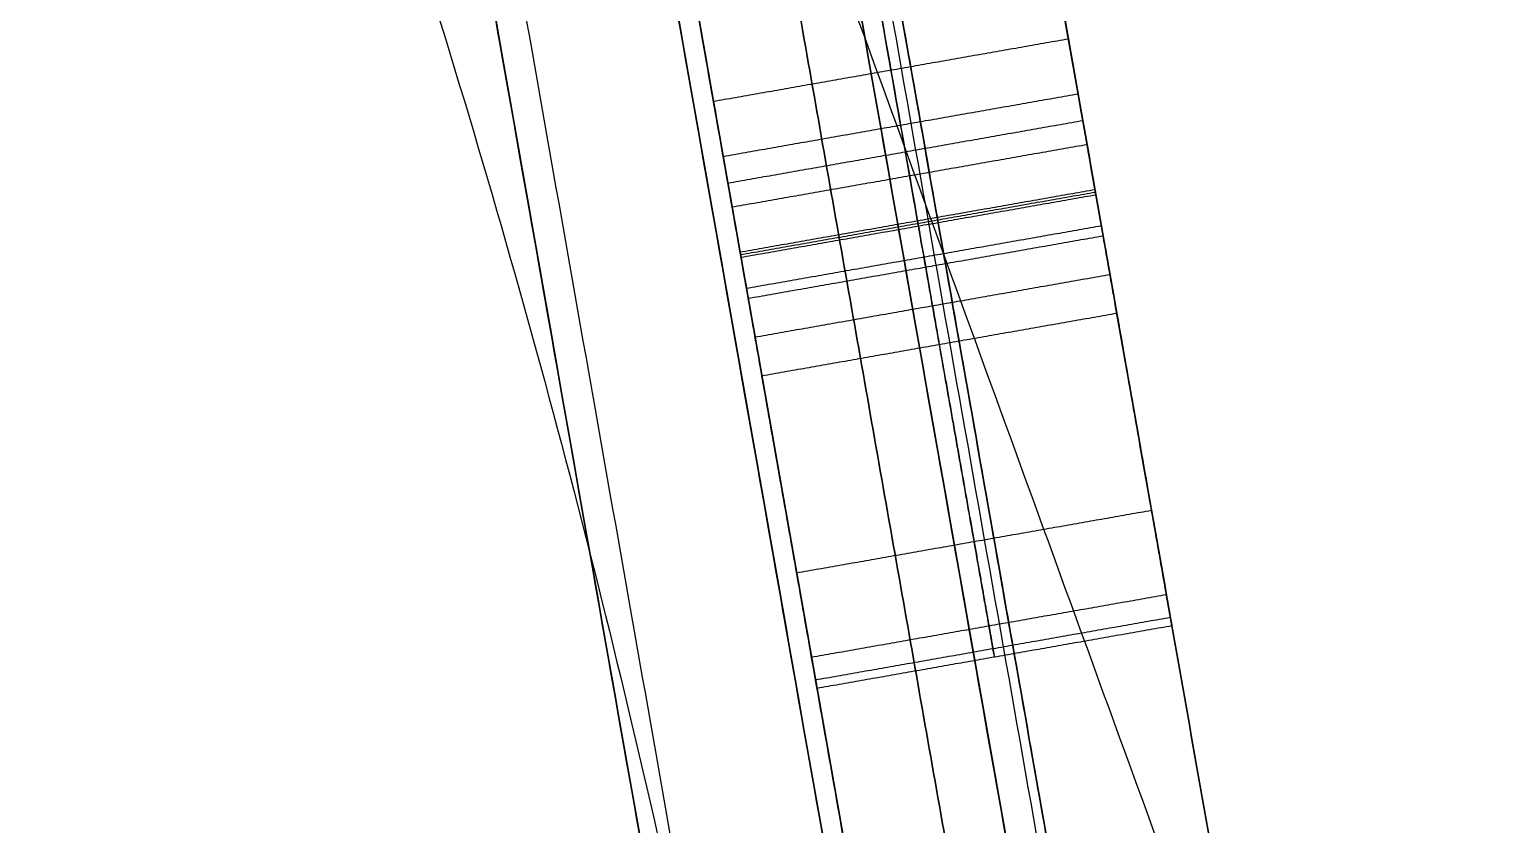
# Model space of a CAD drawing. Header units: millimetres. Extents: x -610 to 610, y -610 to 610.
# Drawn here: x 500.9 to 573.6, y 121 to 160.8 of the extents above; entities that cross this region are included whole.
import ezdxf

# ---------------------------------------------------------------- set-up
doc = ezdxf.new("R2010")
doc.units = ezdxf.units.MM
doc.layers.add('base', color=7, linetype='Continuous', true_color=0xffecbc)

msp = doc.modelspace()

# ---------------------------------------------------------------- linework, layer by layer
at = {"layer": 'base'}
for p, q in [((542.103, 220.84, 106.313), (586.256, -29.567, 106.313)), ((527.016, 202.745, 106.313), (565.89, -17.723, 106.313))]:
    msp.add_line(p, q, dxfattribs=at)
at = {"layer": 'base', "extrusion": (0, 0, -1)}
for centre, radius in [((0, 0, 3.534), 610), ((0, 0, 4.534), 610), ((0, 0, -2.476), 607.51), ((0, 0, 10.545), 607.51), ((0, 0, -4.966), 601.5), ((0, 0, 13.034), 601.5)]:
    msp.add_circle(centre, radius, dxfattribs=at)
at = {"layer": 'base'}
for centre, radius in [((0, 0, 249.466), 610), ((0, 0, 250.466), 610), ((0, 0, 243.455), 607.51), ((0, 0, 256.476), 607.51), ((0, 0, 240.966), 601.5), ((0, 0, 258.966), 601.5)]:
    msp.add_circle(centre, radius, dxfattribs=at)
for points, weights, degree, knots in [([(-495.198, -356.201, -4.034), (-851.399, 138.996, -4.034), (-356.201, 495.198, -4.034), (138.996, 851.399, -4.034), (495.198, 356.201, -4.034), (851.399, -138.996, -4.034), (356.201, -495.198, -4.034), (-138.996, -851.399, -4.034), (-495.198, -356.201, -4.034)], [1, 0.707106781187, 1, 0.707106781187, 1, 0.707106781187, 1, 0.707106781187, 1], 2, [0, 0, 0, 958.185759, 958.185759, 1916.371519, 1916.371519, 2874.557278, 2874.557278, 3832.743037, 3832.743037, 3832.743037]), ([(-610, 0, 249.966), (-610, -610, 249.966), (0, -610, 249.966), (610, -610, 249.966), (610, 0, 249.966), (610, 610, 249.966), (0, 610, 249.966), (-610, 610, 249.966), (-610, 0, 249.966)], [1, 0.707106781187, 1, 0.707106781187, 1, 0.707106781187, 1, 0.707106781187, 1], 2, [0, 0, 0, 958.185759, 958.185759, 1916.371519, 1916.371519, 2874.557278, 2874.557278, 3832.743037, 3832.743037, 3832.743037]), ([(32.649, -544.756, 240.966), (-510.363, -577.301, 240.966), (-544.649, -34.396, 240.966), (-578.935, 508.509, 240.966), (-36.142, 544.535, 240.966), (506.65, 580.562, 240.966), (544.417, 37.888, 240.966), (582.184, -504.785, 240.966), (39.634, -544.292, 240.966)], [1, 0.708239625255, 1, 0.708239625255, 1, 0.708239625255, 1, 0.708239625255, 1], 2, [654.018286, 654.018286, 654.018286, 1509.504571, 1509.504571, 2364.990855, 2364.990855, 3220.47714, 3220.47714, 4075.963425, 4075.963425, 4075.963425]), ([(32.649, -544.756, 244.966), (-510.363, -577.301, 244.966), (-544.649, -34.396, 244.966), (-578.935, 508.509, 244.966), (-36.142, 544.535, 244.966), (506.65, 580.562, 244.966), (544.417, 37.888, 244.966), (582.184, -504.785, 244.966), (39.634, -544.292, 244.966)], [1, 0.708239625255, 1, 0.708239625255, 1, 0.708239625255, 1, 0.708239625255, 1], 2, [654.018286, 654.018286, 654.018286, 1509.504571, 1509.504571, 2364.990855, 2364.990855, 3220.47714, 3220.47714, 4075.963425, 4075.963425, 4075.963425]), ([(32.649, -544.756, 242.966), (-510.363, -577.301, 242.966), (-544.649, -34.396, 242.966), (-578.935, 508.509, 242.966), (-36.142, 544.535, 242.966), (506.65, 580.562, 242.966), (544.417, 37.888, 242.966), (582.184, -504.785, 242.966), (39.634, -544.292, 242.966)], [1, 0.708239625255, 1, 0.708239625255, 1, 0.708239625255, 1, 0.708239625255, 1], 2, [654.018286, 654.018286, 654.018286, 1509.504571, 1509.504571, 2364.990855, 2364.990855, 3220.47714, 3220.47714, 4075.963425, 4075.963425, 4075.963425]), ([(554.107, 152.762, 181.565), (553.959, 153.598, 181.565), (553.821, 154.381, 181.27), (553.71, 155.014, 180.715), (553.574, 155.785, 180.039), (553.499, 156.209, 179.099), (553.499, 156.209, 178.065)], [1, 0.958191499078, 0.958191499078, 1, 0.939486608202, 0.939486608202, 1], 3, [-2175.937245, -2175.937245, -2175.937245, -2175.937245, -2173.445018, -2173.445018, -2173.445018, -2170.439459, -2170.439459, -2170.439459, -2170.439459]), ([(545.244, 151.199, 181.565), (545.096, 152.035, 181.565), (544.958, 152.819, 181.27), (544.846, 153.451, 180.715), (544.711, 154.222, 180.039), (544.636, 154.646, 179.099), (544.636, 154.646, 178.065)], [1, 0.958191499078, 0.958191499078, 1, 0.939486608202, 0.939486608202, 1], 3, [-2175.937245, -2175.937245, -2175.937245, -2175.937245, -2173.445018, -2173.445018, -2173.445018, -2170.439459, -2170.439459, -2170.439459, -2170.439459]), ([(536.38, 149.636, 181.565), (536.233, 150.472, 181.565), (536.095, 151.256, 181.27), (535.983, 151.888, 180.715), (535.847, 152.659, 180.039), (535.773, 153.083, 179.099), (535.773, 153.083, 178.065)], [1, 0.958191499078, 0.958191499078, 1, 0.939486608202, 0.939486608202, 1], 3, [-2175.937245, -2175.937245, -2175.937245, -2175.937245, -2173.445018, -2173.445018, -2173.445018, -2170.439459, -2170.439459, -2170.439459, -2170.439459]), ([(557.676, 132.519, 170.332), (556.593, 138.663, 173.934), (555.51, 144.807, 177.536), (554.426, 150.951, 181.138), (554.343, 151.423, 181.42), (554.25, 151.951, 181.565), (554.153, 152.499, 181.565)], [1, 1, 1, 1, 0.976658867519, 0.976658867519, 1], 3, [-2177.219992, -2177.219992, -2177.219992, -2177.219992, -2176.219992, -2176.219992, -2176.219992, -2175.978293, -2175.978293, -2175.978293, -2175.978293]), ([(548.813, 130.956, 170.332), (547.73, 137.1, 173.934), (546.646, 143.244, 177.536), (545.563, 149.388, 181.138), (545.48, 149.86, 181.42), (545.387, 150.389, 181.565), (545.29, 150.936, 181.565)], [1, 1, 1, 1, 0.976658867519, 0.976658867519, 1], 3, [-2177.219992, -2177.219992, -2177.219992, -2177.219992, -2176.219992, -2176.219992, -2176.219992, -2175.978293, -2175.978293, -2175.978293, -2175.978293]), ([(539.95, 129.393, 170.332), (538.866, 135.537, 173.934), (537.783, 141.681, 177.536), (536.7, 147.825, 181.138), (536.616, 148.298, 181.42), (536.523, 148.826, 181.565), (536.427, 149.373, 181.565)], [1, 1, 1, 1, 0.976658867519, 0.976658867519, 1], 3, [-2177.219992, -2177.219992, -2177.219992, -2177.219992, -2176.219992, -2176.219992, -2176.219992, -2175.978293, -2175.978293, -2175.978293, -2175.978293]), ([(555.197, 146.581, 125.119), (555.736, 143.523, 123.239), (556.366, 139.952, 123.066), (556.934, 136.731, 124.643), (557.501, 133.511, 126.22), (557.87, 131.421, 129.165), (557.95, 130.967, 132.766)], [1, 0.919341741165, 0.919341741165, 1, 0.919341741165, 0.919341741165, 1], 3, [-2233.930417, -2233.930417, -2233.930417, -2233.930417, -2223.493138, -2223.493138, -2223.493138, -2213.055859, -2213.055859, -2213.055859, -2213.055859]), ([(546.333, 145.018, 125.119), (546.873, 141.96, 123.239), (547.502, 138.389, 123.066), (548.07, 135.168, 124.643), (548.638, 131.948, 126.22), (549.007, 129.858, 129.165), (549.087, 129.404, 132.766)], [1, 0.919341741165, 0.919341741165, 1, 0.919341741165, 0.919341741165, 1], 3, [-2233.930417, -2233.930417, -2233.930417, -2233.930417, -2223.493138, -2223.493138, -2223.493138, -2213.055859, -2213.055859, -2213.055859, -2213.055859]), ([(537.47, 143.455, 125.119), (538.009, 140.397, 123.239), (538.639, 136.826, 123.066), (539.207, 133.606, 124.643), (539.775, 130.385, 126.22), (540.143, 128.295, 129.165), (540.223, 127.841, 132.766)], [1, 0.919341741165, 0.919341741165, 1, 0.919341741165, 0.919341741165, 1], 3, [-2233.930417, -2233.930417, -2233.930417, -2233.930417, -2223.493138, -2223.493138, -2223.493138, -2213.055859, -2213.055859, -2213.055859, -2213.055859])]:
    msp.add_rational_spline(points, weights, degree=degree, knots=knots, dxfattribs=at)
for points, degree in [([(600.106, 2.394, 240.966), (530.676, 193.15, 240.966), (461.246, 383.906, 240.966)], 2), ([(600.106, 2.394, 244.966), (530.676, 193.15, 244.966), (461.246, 383.906, 244.966)], 2), ([(600.106, 2.394, 242.966), (530.676, 193.15, 242.966), (461.246, 383.906, 242.966)], 2), ([(519.919, 297.806, 4.966), (555.169, 97.891, 4.966), (590.42, -102.023, 4.966)], 2), ([(519.919, 297.806, 0.966), (555.169, 97.891, 0.966), (590.42, -102.023, 0.966)], 2), ([(519.919, 297.806, 2.966), (555.169, 97.891, 2.966), (590.42, -102.023, 2.966)], 2), ([(571.935, -100.847, 4.966), (537.443, 94.766, 4.966), (502.951, 290.379, 4.966)], 2), ([(571.935, -100.847, 0.966), (537.443, 94.766, 0.966), (502.951, 290.379, 0.966)], 2), ([(571.935, -100.847, 2.966), (537.443, 94.766, 2.966), (502.951, 290.379, 2.966)], 2), ([(586.395, -87.942, 0.966), (553.654, 97.745, 0.966), (520.912, 283.432, 0.966)], 2), ([(577.532, -89.505, 0.966), (544.79, 96.182, 0.966), (512.049, 281.869, 0.966)], 2), ([(568.669, -91.068, 0.966), (535.927, 94.62, 0.966), (503.185, 280.307, 0.966)], 2), ([(523.097, 271.042, 244.966), (557.126, 78.053, 244.966), (591.155, -114.936, 244.966)], 2), ([(514.233, 269.48, 244.966), (548.263, 76.49, 244.966), (582.292, -116.499, 244.966)], 2), ([(505.37, 267.917, 244.966), (539.399, 74.927, 244.966), (573.428, -118.062, 244.966)], 2), ([(543.145, 214.931, 200.827), (564.18, 95.636, 200.827), (585.214, -23.658, 200.827)], 2), ([(585.214, -23.658, 11.798), (564.18, 95.636, 11.798), (543.145, 214.931, 11.798)], 2), ([(577.336, -25.047, 200.827), (556.301, 94.247, 200.827), (535.266, 213.541, 200.827)], 2), ([(535.266, 213.541, 11.798), (556.301, 94.247, 11.798), (577.336, -25.047, 11.798)], 2), ([(535.467, 200.884, 41.798), (548.043, 129.561, 41.798), (560.62, 58.239, 41.798), (573.196, -13.084, 41.798)], 3), ([(573.196, -13.084, 200.827), (560.62, 58.239, 200.827), (548.043, 129.561, 200.827), (535.467, 200.884, 200.827)], 3), ([(526.604, 199.321, 41.798), (539.18, 127.999, 41.798), (551.756, 56.676, 41.798), (564.332, -14.647, 41.798)], 3), ([(564.332, -14.647, 200.827), (551.756, 56.676, 200.827), (539.18, 127.999, 200.827), (526.604, 199.321, 200.827)], 3), ([(574.731, -10.275, 26.998), (556.301, 94.247, 26.998), (537.871, 198.769, 26.998)], 2), ([(537.871, 198.769, 185.627), (556.301, 94.247, 185.627), (574.731, -10.275, 185.627)], 2), ([(517.741, 197.758, 41.798), (530.317, 126.436, 41.798), (542.893, 55.113, 41.798), (555.469, -16.21, 41.798)], 3), ([(555.469, -16.21, 200.827), (542.893, 55.113, 200.827), (530.317, 126.436, 200.827), (517.741, 197.758, 200.827)], 3), ([(569.807, -11.143, 26.998), (551.377, 93.379, 26.998), (532.947, 197.901, 26.998)], 2), ([(532.947, 197.901, 185.627), (551.377, 93.379, 185.627), (569.807, -11.143, 185.627)], 2), ([(564.883, -12.011, 26.998), (546.453, 92.511, 26.998), (528.023, 197.033, 26.998)], 2), ([(528.023, 197.033, 185.627), (546.453, 92.511, 185.627), (564.883, -12.011, 185.627)], 2), ([(552.013, 164.637, 135.705), (552.847, 159.907, 132.932), (553.681, 155.177, 130.159), (554.515, 150.447, 127.386)], 3), ([(553.499, 156.209, 176.021), (553.019, 158.932, 177.618), (552.539, 161.656, 179.214), (552.058, 164.379, 180.811)], 3), ([(543.15, 163.074, 135.705), (543.984, 158.344, 132.932), (544.818, 153.614, 130.159), (545.652, 148.884, 127.386)], 3), ([(544.636, 154.646, 176.021), (544.156, 157.369, 177.618), (543.675, 160.093, 179.214), (543.195, 162.816, 180.811)], 3), ([(534.286, 161.511, 135.705), (535.12, 156.781, 132.932), (535.954, 152.051, 130.159), (536.788, 147.321, 127.386)], 3), ([(535.773, 153.083, 176.021), (535.292, 155.807, 177.618), (534.812, 158.53, 179.214), (534.332, 161.253, 180.811)], 3), ([(535.052, 157.168, 178.416), (543.916, 158.731, 178.416), (552.779, 160.294, 178.416)], 2), ([(535.537, 154.416, 131.545), (544.401, 155.979, 131.545), (553.264, 157.542, 131.545)], 2), ([(535.773, 153.083, 178.065), (544.636, 154.646, 178.065), (553.499, 156.209, 178.065)], 2), ([(535.773, 153.083, 176.021), (544.636, 154.646, 176.021), (553.499, 156.209, 176.021)], 2), ([(535.773, 153.083, 177.043), (544.636, 154.646, 177.043), (553.499, 156.209, 177.043)], 2), ([(553.499, 156.209, 178.065), (553.499, 156.209, 177.384), (553.499, 156.209, 176.702), (553.499, 156.209, 176.021)], 3), ([(535.983, 151.888, 180.715), (544.846, 153.451, 180.715), (553.71, 155.014, 180.715)], 2), ([(544.636, 154.646, 178.065), (544.636, 154.646, 177.384), (544.636, 154.646, 176.702), (544.636, 154.646, 176.021)], 3), ([(535.773, 153.083, 178.065), (535.773, 153.083, 177.384), (535.773, 153.083, 176.702), (535.773, 153.083, 176.021)], 3), ([(536.38, 149.636, 181.565), (545.244, 151.199, 181.565), (554.107, 152.762, 181.565)], 2), ([(536.404, 149.505, 181.565), (545.267, 151.068, 181.565), (554.13, 152.63, 181.565)], 2), ([(536.427, 149.373, 181.565), (545.29, 150.936, 181.565), (554.153, 152.499, 181.565)], 2), ([(554.153, 152.499, 181.565), (554.138, 152.586, 181.565), (554.122, 152.674, 181.565), (554.107, 152.762, 181.565)], 3), ([(536.7, 147.825, 181.138), (545.563, 149.388, 181.138), (554.426, 150.951, 181.138)], 2), ([(545.29, 150.936, 181.565), (545.275, 151.024, 181.565), (545.259, 151.111, 181.565), (545.244, 151.199, 181.565)], 3), ([(536.788, 147.321, 127.386), (545.652, 148.884, 127.386), (554.515, 150.447, 127.386)], 2), ([(554.515, 150.447, 127.386), (554.742, 149.158, 126.631), (554.97, 147.87, 125.875), (555.197, 146.581, 125.119)], 3), ([(536.427, 149.373, 181.565), (536.411, 149.461, 181.565), (536.396, 149.549, 181.565), (536.38, 149.636, 181.565)], 3), ([(537.129, 145.388, 126.253), (545.993, 146.951, 126.253), (554.856, 148.514, 126.253)], 2), ([(545.652, 148.884, 127.386), (545.879, 147.596, 126.631), (546.106, 146.307, 125.875), (546.333, 145.018, 125.119)], 3), ([(536.788, 147.321, 127.386), (537.016, 146.033, 126.631), (537.243, 144.744, 125.875), (537.47, 143.455, 125.119)], 3), ([(537.47, 143.455, 125.119), (546.333, 145.018, 125.119), (555.197, 146.581, 125.119)], 2), ([(539.207, 133.606, 124.643), (548.07, 135.168, 124.643), (556.934, 136.731, 124.643)], 2), ([(539.95, 129.393, 170.332), (548.813, 130.956, 170.332), (557.676, 132.519, 170.332)], 2), ([(557.95, 130.967, 167.602), (557.95, 130.967, 168.728), (557.846, 131.558, 169.769), (557.676, 132.519, 170.332)], 3), ([(540.15, 128.257, 169.178), (549.013, 129.82, 169.178), (557.877, 131.383, 169.178)], 2), ([(540.223, 127.841, 132.766), (549.087, 129.404, 132.766), (557.95, 130.967, 132.766)], 2), ([(540.223, 127.841, 167.602), (549.087, 129.404, 167.602), (557.95, 130.967, 167.602)], 2), ([(540.223, 127.841, 150.184), (549.087, 129.404, 150.184), (557.95, 130.967, 150.184)], 2), ([(549.087, 129.404, 167.602), (549.087, 129.404, 168.728), (548.982, 129.995, 169.769), (548.813, 130.956, 170.332)], 3), ([(557.95, 130.967, 132.766), (557.95, 130.967, 144.378), (557.95, 130.967, 155.99), (557.95, 130.967, 167.602)], 3), ([(540.223, 127.841, 167.602), (540.223, 127.841, 168.728), (540.119, 128.433, 169.769), (539.95, 129.393, 170.332)], 3), ([(549.087, 129.404, 132.766), (549.087, 129.404, 144.378), (549.087, 129.404, 155.99), (549.087, 129.404, 167.602)], 3), ([(540.223, 127.841, 132.766), (540.223, 127.841, 144.378), (540.223, 127.841, 155.99), (540.223, 127.841, 167.602)], 3)]:
    msp.add_open_spline(points, degree=degree, dxfattribs=at)

doc.saveas('drawing.dxf')
